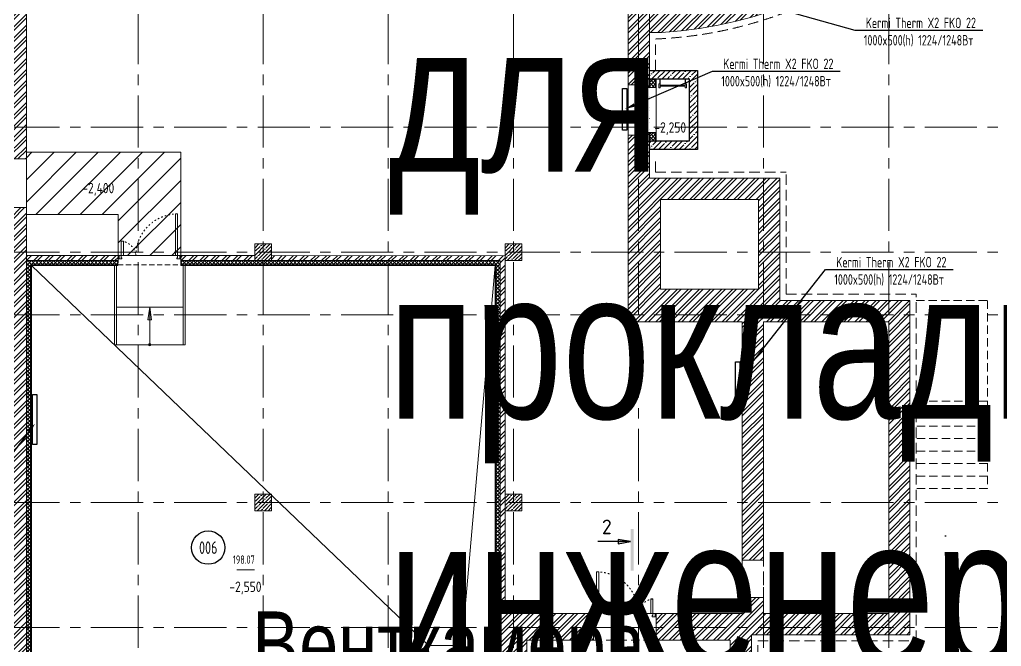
# Model space of a CAD drawing. Header units: millimetres. Extents: x -455656 to 9247092, y 0 to 412358.
# Drawn here: x -347015 to -323470, y 338803 to 353841 of the extents above; entities that cross this region are included whole.
import ezdxf
from ezdxf import colors
from ezdxf.entities.mleader import LeaderData, LeaderLine
from ezdxf.enums import TextEntityAlignment as Align
from ezdxf.math import Vec2, Vec3

# ---------------------------------------------------------------- set-up
doc = ezdxf.new("R2018")
doc.units = ezdxf.units.MM
doc.header["$MEASUREMENT"] = 0
for name, pattern in [('ACAD_ISO03W100', [30, 12, -18]), ('ADSK_Штриховая_ш2 п1', [3, 2, -1]), ('CENTER', [2, 1.25, -0.25, 0.25, -0.25]), ('TRATTEGGIATA', [0.75, 0.5, -0.25])]:
    doc.linetypes.add(name, pattern=pattern)
doc.layers.get('0').update_dxf_attribs({"color": 250, "lineweight": 9})
for name, color, linetype, lineweight in [('1 этаж тонкие линии!', 250, 'Continuous', 0), ('АР_Навесной фасад', 147, 'Continuous', 5), ('АР_Номер помещения', 1, 'Continuous', 25), ('АР_Помещения_площадь', 19, 'Continuous', 9), ('АР_Разрезы', 175, 'Continuous', 9), ('АР_Сущ Несущая стена', 216, 'Continuous', 30), ('АР_Штриховка монолит', 250, 'Continuous', 9), ('подлога', 250, 'Continuous', 9), ('Радиаторы', 250, 'Continuous', 9), ('Радиаторы текст', 250, 'Continuous', 9), ('Специальное оборудование', 7, 'Continuous', 9), ('СТЕНЫ несущие ЛИДЕР', 7, 'Continuous', 30)]:
    doc.layers.add(name, color=color, linetype=linetype, lineweight=lineweight)
doc.layers.add('25. ЗАЛИВКА ЗОН', color=7, linetype='Continuous', lineweight=0, transparency=0.2)
doc.layers.add('АР_Названия помещений', color=124, linetype='Continuous', lineweight=5, plot=False)
doc.layers.add('АР_новое окно', color=155, linetype='Continuous')
doc.styles.add('ISOCPEUR', font='isocpeur.TTF', dxfattribs={"width": 0.7})
doc.styles.add('METRO-STYLE', font='isocpeur.TTF', dxfattribs={"width": 0.9, "oblique": 15})
doc.styles.get("Standard").update_dxf_attribs({"font": 'isocpeur.TTF'})
pattern_1 = [(45, (0, 247657.5), (-132.58252, 132.58252), []), (45, (88.39, 247657.5), (-132.58252, 132.58252), [])]
pattern_2 = [(45, (-1298418.67, 412480.3), (-132.58252, 132.58252), []), (45, (-1298330.29, 412480.3), (-132.58252, 132.58252), [])]

# ---------------------------------------------------------------- blocks, each defined once
blk = doc.blocks.new('A$C60573c2e')
at = {"layer": 'АР_Разрезы', "ltscale": 100}
h = blk.add_hatch(color=5, dxfattribs=at)
h.dxf.hatch_style = 1
h.paths.add_polyline_path([(20810, -37642), (20880, -37642), (20880, -36642), (20810, -36642)])
h.paths.add_polyline_path([(20509, -36993), (20810, -36942), (20509, -36942)])
h.paths.add_polyline_path([(20509, -36942), (20810, -36942), (20509, -36892)])
at = {"layer": 'АР_Разрезы', "color": 5, "lineweight": 25, "ltscale": 100}
for p, q in [((20810, -36942), (20509, -36892)), ((20509, -36892), (20509, -36993)), ((20509, -36993), (20810, -36942))]:
    blk.add_line(p, q, dxfattribs=at)
at = {"layer": 'АР_Разрезы', "color": 5, "lineweight": 25, "ltscale": 100, "elevation": 0}
blk.add_lwpolyline([(20810, -36942), (20026, -36942)], dxfattribs=at)
at = {"layer": 'АР_Разрезы', "color": 5, "lineweight": 25, "ltscale": 100, "insert": (20360, -36413), "char_height": 350, "width": 583.33, "attachment_point": 3, "style": 'METRO-STYLE'}
blk.add_mtext('{\\Q0;\\W1;2}', dxfattribs=at)
blk = doc.blocks.new('*U253')
at = {"layer": 'АР_новое окно', "lineweight": 20}
for p, q in [((0, 1210), (-70, 1210)), ((0, 0), (-70, 0))]:
    blk.add_line(p, q, dxfattribs=at)
at = {"layer": 'АР_новое окно'}
for p, q in [((-70, 1210), (-70, 0)), ((-70, 0), (-70, 1210)), ((0, 1210), (0, 0)), ((0, 1140), (-70, 1140)), ((-35, 1140), (-35, 70)), ((0, 70), (-70, 70))]:
    blk.add_line(p, q, dxfattribs=at)
blk = doc.blocks.new('*U270')
at = {"layer": 'АР_Номер помещения', "color": 7}
blk.add_circle((-21217, 600), 400, dxfattribs=at)
at = {"layer": 'АР_Помещения_площадь', "color": 7}
blk.add_line((-20106, 67), (-20529, 67), dxfattribs=at)
at = {"color": 7, "style": 'ISOCPEUR', "width": 0.7, "flags": 1}
blk.add_attdef('КАТЕГОРИЯ', (-499, -2092), '', height=250, dxfattribs=at)
at = {"layer": 'АР_Номер помещения', "color": 7, "style": 'ISOCPEUR', "width": 0.7}
blk.add_attdef('НОМЕР_ПОМЕЩЕНИЯ', text='', height=300, dxfattribs=at).set_placement((-21217, 600), align=Align.MIDDLE_CENTER)
at = {"layer": 'АР_Помещения_площадь', "color": 7, "lineweight": 30, "width": 0.7, "flags": 104}
blk.add_attdef('ИМЯ_ПОМЕЩЕНИЯ', text='', height=100, dxfattribs=at).set_placement((158, 1217), align=Align.MIDDLE_CENTER)
at = {"layer": 'АР_Помещения_площадь', "color": 7, "style": 'ISOCPEUR', "width": 0.7}
blk.add_attdef('ПЛОЩАДЬ_ПОМЕЩЕНИЯ', text='', height=200, dxfattribs=at).set_placement((-20101, 314), align=Align.MIDDLE_RIGHT)
blk = doc.blocks.new('*U272')
at = {"color": 7, "style": 'ISOCPEUR', "width": 0.7, "flags": 1}
blk.add_attdef('КАТЕГОРИЯ', (-499, -2092), '', height=250, dxfattribs=at)
at = {"layer": 'АР_Номер помещения', "color": 7, "style": 'ISOCPEUR', "width": 0.7}
blk.add_attdef('НОМЕР_ПОМЕЩЕНИЯ', text='', height=300, dxfattribs=at).set_placement((-11974, -849), align=Align.MIDDLE_CENTER)
at = {"layer": 'АР_Помещения_площадь', "color": 7, "lineweight": 30, "width": 0.7, "flags": 104}
blk.add_attdef('ИМЯ_ПОМЕЩЕНИЯ', text='', height=100, dxfattribs=at).set_placement((158, 1217), align=Align.MIDDLE_CENTER)
at = {"layer": 'АР_Помещения_площадь', "color": 7, "style": 'ISOCPEUR', "width": 0.7}
blk.add_attdef('ПЛОЩАДЬ_ПОМЕЩЕНИЯ', text='', height=200, dxfattribs=at).set_placement((-11648, -1851), align=Align.MIDDLE_RIGHT)
blk = doc.blocks.new('Полуторная_на лестницу')
for points in [[(75, 80), (75, 1080), (125, 1080), (125, 80)], [(1375, 430), (1375, 80), (1425, 80), (1425, 430)]]:
    blk.add_lwpolyline(points, close=True)
for points in [[(0, 0), (0, 80), (20, 80), (20, 0), (0, 0)], [(20, 80), (20, 0), (90, 0), (90, 30), (75, 30), (75, 80), (20, 80)], [(1480, 80), (1480, 0), (1410, 0), (1410, 30), (1425, 30), (1425, 80), (1480, 80)], [(1500, 0), (1500, 80), (1480, 80), (1480, 0), (1500, 0)]]:
    blk.add_lwpolyline(points)
at = {"linetype": 'ACAD_ISO03W100', "ltscale": 3}
for centre, radius, start, end in [((75, 80), 1000, 0, 90), ((1465, 40), 392, 95.9075, 174.0925)]:
    blk.add_arc(centre, radius, start, end, dxfattribs=at)
blk = doc.blocks.new('_DotSmall')
at = {"color": 0, "linetype": 'ByBlock', "const_width": 0.5}
blk.add_lwpolyline([(-0.0625, 0, 1), (0.0625, 0, 1)], format="xyb", close=True, dxfattribs=at)
blk = doc.blocks.new('*U507')
h = blk.add_hatch(color=256)
h.dxf.hatch_style = 1
edge = h.paths.add_edge_path()
edge.add_arc((0, 0), 27.6, 359.64, 719.64)
h = blk.add_hatch(color=256)
h.dxf.hatch_style = 1
h.paths.add_polyline_path([(599, -44), (599, 44), (899, 0)])
blk.add_line((899, 0), (0, 0))
blk.add_lwpolyline([(599, 44), (599, -44), (899, 0), (599, 44)])
blk.add_circle((0, 0), 27.6)
blk = doc.blocks.new('A$C3366e2cd')
at = {"layer": '25. ЗАЛИВКА ЗОН', "lineweight": 13, "ltscale": 500}
for points in [[(0, 1501), (-164, 1501), (-164, 1291), (0, 1291)], [(0, 1501), (-151, 1501), (-151, 1291), (0, 1291)], [(0, 0), (-164, 0), (-164, 210), (0, 210)], [(0, 0), (-151, 0), (-151, 210), (0, 210)]]:
    blk.add_lwpolyline(points, close=True, dxfattribs=at)
blk = doc.blocks.new('A$C997e44c0')
at = {"layer": '1 этаж тонкие линии!', "ltscale": 100, "transparency": 33554559}
h = blk.add_hatch(dxfattribs=at)
h.set_pattern_fill('ANSI37', scale=500, style=0)
h.set_pattern_definition([(45, (297279.57, -127860.68), (-44.194174, 44.194174), []), (135, (297279.57, -127860.68), (-44.194174, -44.194174), [])])
h.paths.add_polyline_path([(210, 151), (212, 0), (0, 0), (0, 151)])
h = blk.add_hatch(dxfattribs=at)
h.set_pattern_fill('ANSI37', scale=500, style=0)
h.set_pattern_definition([(45, (298572.07, -127860.68), (-44.194174, 44.194174), []), (135, (298572.07, -127860.68), (-44.194174, -44.194174), [])])
h.paths.add_polyline_path([(1503, 151), (1505, 0), (1292, 0), (1292, 151)])
at = {"layer": 'АР_Навесной фасад', "ltscale": 100, "rotation": 270}
blk.add_blockref('A$C3366e2cd', (0, 0), dxfattribs=at)
blk = doc.blocks.new('A$Ca06df97f')
at = {"layer": 'АР_Штриховка монолит', "ltscale": 100}
h = blk.add_hatch(dxfattribs=at)
h.set_pattern_fill('ANSI35', color=256, scale=700)
h.set_pattern_definition([(45, (159279.02, -58539.83), (-123.74369, 123.74369), []), (45, (159402.76, -58539.83), (-123.74369, 123.74369), [218.75, -43.75, 0, -43.75])])
h.paths.add_polyline_path([(447, -1232), (447, 270), (-512, 270), (-512, 470), (647, 470), (647, -1432), (-512, -1432), (-512, -1232)])
at = {"layer": 'АР_Сущ Несущая стена', "ltscale": 100, "elevation": -1}
for points in [[(-512, 470), (647, 470), (647, -1432), (-512, -1432)], [(-352, 270), (447, 270), (447, -1232), (-352, -1232)]]:
    blk.add_lwpolyline(points, dxfattribs=at)
at = {"layer": 'СТЕНЫ несущие ЛИДЕР', "ltscale": 100, "elevation": -1}
blk.add_lwpolyline([(-512, 270), (447, 270), (447, -1232), (-512, -1232)], dxfattribs=at)
blk = doc.blocks.new('A$C2f68ead5')
at = {"layer": 'Специальное оборудование'}
for p, q in [((-22, 112), (-22, 121)), ((-22, 121), (32, 121)), ((23, 112), (-22, 112)), ((32, 0), (0, 0)), ((0, 0), (0, -97)), ((23, 0), (23, 112)), ((32, 121), (32, 0)), ((32, -97), (32, 0)), ((632, 121), (679, 121)), ((632, 0), (632, 121)), ((663, 0), (632, 0)), ((632, 0), (632, -97)), ((679, 112), (640, 112)), ((640, 112), (640, 0)), ((663, -97), (663, 0)), ((679, 121), (679, 112)), ((0, -97), (32, -97)), ((632, -32), (32, -32)), ((32, -58), (632, -58)), ((632, -97), (663, -97))]:
    blk.add_line(p, q, dxfattribs=at)

msp = doc.modelspace()

# ---------------------------------------------------------------- hatches: boundary and pattern name
at = {"layer": 'подлога', "ltscale": 100}
h = msp.add_hatch(dxfattribs=at)
h.set_pattern_fill('ANSI32', color=256, scale=500)
h.set_pattern_definition(pattern_2)
h.paths.add_polyline_path([(-328782.2, 350033.2), (-329292.2, 349523.2), (-329292.2, 347373.2), (-331012, 347373.2), (-331012, 346593.2), (-329682, 346593.2), (-329682, 340872.9), (-329172.1, 340872.9), (-329172.1, 346593.2), (-326172.1, 346593.2), (-326172, 344814.6), (-325662, 344814.6), (-325662, 347103.3), (-328782.2, 347103.2)])
h.paths.add_polyline_path([(-329172.1, 354469), (-329172.1, 354258.2), (-329460.6, 354233), (-329502.7, 354359.5)], flags=16)
h.paths.add_polyline_path([(-329123.8, 354485.9), (-329039.5, 354232.9), (-329172.1, 354258.2), (-329172.1, 354469)], flags=16)
h.paths.add_polyline_path([(-329172.1, 354047.4), (-329377.9, 353979.5), (-329462.2, 354232.5), (-329172.1, 354258.2)], flags=16)
h.paths.add_polyline_path([(-329172.1, 354047.4), (-329172.1, 354258.2), (-329041.1, 354232.3), (-328999, 354105.8)], flags=16)
h.paths.add_polyline_path([(-332101.1, 352211.9), (-331912.2, 352211.9), (-331912.2, 351132), (-332101.1, 351132)], flags=17)
edge = h.paths.add_edge_path()
edge.add_line((-332422.2, 352276.9), (-332101.1, 352276.9))
edge.add_line((-332101.1, 352276.9), (-332101.1, 351067))
edge.add_line((-332101.1, 351067), (-332422.2, 351067))
edge.add_line((-332422.2, 351067), (-332422.2, 346593))
edge.add_line((-332422.2, 346593), (-331012, 346593.2))
edge.add_line((-331012, 346593.2), (-331012.1, 347373.1))
edge.add_line((-331012.1, 347373.1), (-331642.2, 347373.1))
edge.add_line((-331642.2, 347373.1), (-331642.2, 349523.2))
edge.add_line((-331642.2, 349523.2), (-329292.2, 349523.2))
edge.add_line((-329292.2, 349523.2), (-328782.2, 350033.2))
edge.add_line((-328782.2, 350033.2), (-331911.8, 350033.2))
edge.add_line((-331911.8, 350033.2), (-331912.2, 353533.4))
edge.add_line((-331912.2, 353533.4), (-331612.2, 353533.4))
edge.add_arc((-332173.8, 363263.2), 9745.9, 273.30362, 293.08077)
edge.add_arc((-332173.8, 363263.2), 9745.9, 293.08077, 323.72504)
edge.add_line((-324316.8, 357496.9), (-324909.5, 357550.9))
edge.add_arc((-332221.3, 363321.7), 9314.8, 273.74937, 321.7179, ccw=False)
edge.add_line((-331612.2, 354026.9), (-331912.2, 354026.9))
edge.add_line((-331912.2, 354026.9), (-331912.2, 354258.2))
edge.add_line((-331912.2, 354258.2), (-332422.2, 354258.2))
edge.add_line((-332422.2, 354258.2), (-332422.2, 352276.9))
h = msp.add_hatch(dxfattribs=at)
h.set_pattern_fill('ANSI32', color=256, scale=500)
h.set_pattern_definition(pattern_1)
h.paths.add_polyline_path([(-347492.2, 350497.9), (-346852.1, 350497.9), (-346852.1, 354508.2), (-347492.2, 353998.2)])
h.paths.add_polyline_path([(-347492.1, 336806.1), (-346852.1, 336806.1), (-346852.1, 349332.9), (-347492.2, 349332.9)])
h.paths.add_polyline_path([(-346852.1, 335596.1), (-347492.1, 335596.1), (-347492.1, 331356), (-346852.1, 331356)])
at = {"layer": 'подлога', "ltscale": 500, "true_color": 0xed1f24}
h = msp.add_hatch(dxfattribs=at)
h.set_pattern_fill('ANSI31', color=240, scale=3000, angle=180, style=0)
h.set_pattern_definition([(225, (0, 247657.5), (265.16504, -265.16504), [])])
h.paths.add_polyline_path([(-346852.2, 350659), (-346852.2, 349161.5), (-344653.3, 349161.5), (-344653.3, 348178.2), (-343151.3, 348178.2), (-343151.3, 350659)])
at = {"layer": 'подлога', "ltscale": 100}
h = msp.add_hatch(dxfattribs=at)
h.set_pattern_fill('ANSI35', color=256, scale=500)
h.set_pattern_definition([(45, (-1298424.17, 388329.66), (-88.388348, 88.388348), []), (45, (-1298335.78, 388329.66), (-88.388348, 88.388348), [156.25, -31.25, 0, -31.25])])
h.paths.add_polyline_path([(-340972.1, 348458.2), (-341372.1, 348458.2), (-341372.1, 348058.2), (-340972.1, 348058.2)])
h = msp.add_hatch(dxfattribs=at)
h.set_pattern_fill('ANSI35', color=256, scale=500)
h.set_pattern_definition([(45, (-1292424.17, 388329.66), (-88.388348, 88.388348), []), (45, (-1292335.78, 388329.66), (-88.388348, 88.388348), [156.25, -31.25, 0, -31.25])])
h.paths.add_polyline_path([(-334972.1, 348458.2), (-335372.1, 348458.2), (-335372.1, 348058.2), (-334972.1, 348058.2)])
h = msp.add_hatch(dxfattribs=at)
h.set_pattern_fill('ANSI32', color=256, scale=500)
h.set_pattern_definition([(45, (-5, 247657.5), (-132.58252, 132.58252), []), (45, (83.39, 247657.5), (-132.58252, 132.58252), [])])
h.paths.add_polyline_path([(-344651.3, 348178.2), (-346857.2, 348178.2), (-346857.2, 348058.2), (-344651.3, 348058.2)])
h.paths.add_polyline_path([(-341377.1, 348178.2), (-343151.3, 348178.2), (-343151.3, 348098.2), (-343151.3, 348058.2), (-341377.1, 348058.2)])
at = {"layer": 'подлога', "ltscale": 500, "true_color": 0x000000}
h = msp.add_hatch(dxfattribs=at)
h.set_pattern_fill('ANSI37', color=18, scale=500, style=0)
h.set_pattern_definition([(45, (-39492.73, 332499.375), (-44.194174, 44.194174), []), (135, (-39492.73, 332499.375), (-44.194174, -44.194174), [])])
h.paths.add_polyline_path([(-343155.1, 347958.2), (-343155.1, 347945), (-344646.3, 347945), (-344646.3, 347958.2), (-346752.2, 347958.2), (-346752.2, 330443.2), (-341231.8, 330443.2), (-341231.8, 330949.9), (-335592.2, 330949.9), (-335592.2, 347958.2)], flags=17)
h.paths.add_polyline_path([(-346752.2, 336805.4), (-346752.2, 335596.1), (-346852.2, 335596.1), (-346852.2, 330343.2), (-341131.8, 330343.2), (-341131.8, 330849.9), (-335492.2, 330849.9), (-335492.2, 348058.2), (-343151.7, 348058.2), (-343151.7, 347945), (-344654.9, 347945), (-344654.9, 348058.2), (-346852.2, 348058.2), (-346852.2, 336805.4)])
at = {"layer": 'подлога', "ltscale": 100}
h = msp.add_hatch(dxfattribs=at)
h.set_pattern_fill('ANSI32', color=256, scale=500)
h.set_pattern_definition(pattern_1)
h.paths.add_polyline_path([(-335372.2, 348174.4), (-338172.1, 348176.2), (-338172.1, 348058.2), (-335492.2, 348058.2), (-335492.2, 346758.2), (-335372.2, 346758.2)])
h.paths.add_polyline_path([(-338172.1, 348176.2), (-340972.1, 348178), (-340972.1, 348058.2), (-338172.1, 348058.2)])
h.paths.add_polyline_path([(-335372.2, 346758.2), (-335492.2, 346758.2), (-335492.2, 342258.2), (-335372.2, 342258.2)])
h.paths.add_polyline_path([(-335372.2, 342258.2), (-335492.2, 342258.2), (-335492.2, 339593.2), (-335372.2, 339593.2)])
h = msp.add_hatch(dxfattribs=at)
h.set_pattern_fill('ANSI32', color=256, scale=500)
h.set_pattern_definition(pattern_2)
h.paths.add_polyline_path([(-325662, 344873.2), (-326172.1, 344873.2), (-326172.1, 339593.2), (-325662, 339593.2)])
h = msp.add_hatch(dxfattribs=at)
h.set_pattern_fill('ANSI35', color=256, scale=500)
h.set_pattern_definition([(45, (-1298424.17, 382329.66), (-88.388348, 88.388348), []), (45, (-1298335.78, 382329.66), (-88.388348, 88.388348), [156.25, -31.25, 0, -31.25])])
h.paths.add_polyline_path([(-340972.1, 342458.2), (-341372.1, 342458.2), (-341372.1, 342058.2), (-340972.1, 342058.2)])
h = msp.add_hatch(dxfattribs=at)
h.set_pattern_fill('ANSI35', color=256, scale=500)
h.set_pattern_definition([(45, (-1292424.17, 382329.66), (-88.388348, 88.388348), []), (45, (-1292335.78, 382329.66), (-88.388348, 88.388348), [156.25, -31.25, 0, -31.25])])
h.paths.add_polyline_path([(-334972.1, 342458.2), (-335372.1, 342458.2), (-335372.1, 342058.2), (-334972.1, 342058.2)])
h = msp.add_hatch(dxfattribs=at)
h.set_pattern_fill('ANSI32', color=256, scale=500)
h.set_pattern_definition(pattern_2)
h.paths.add_polyline_path([(-329581.1, 337483.3), (-329581.6, 337483.3)])
h.paths.add_polyline_path([(-329581.1, 337557.5), (-329462.2, 337557.5), (-329462.2, 339083.2), (-325662, 339083.2), (-325662, 339593.2), (-326172.1, 339593.2), (-329172, 339593.2), (-329172.1, 339972.8), (-329682, 339972.8), (-329682, 339593.2), (-331750.9, 339593.2), (-331750.9, 338953.2), (-329972.2, 338953.2), (-329972.2, 337488), (-329651.1, 337488)])
h = msp.add_hatch(dxfattribs=at)
h.set_pattern_fill('ANSI32', color=256, scale=500)
h.set_pattern_definition(pattern_2)
h.paths.add_polyline_path([(-335492.2, 330849.9), (-334852.2, 330849.9), (-334852.2, 338952.4), (-333250.9, 338953.6), (-333250.9, 339592.8), (-335492.2, 339593.2)])

# ---------------------------------------------------------------- linework, layer by layer
at = {"layer": 'подлога', "linetype": 'CENTER', "ltscale": 1000}
for p, q in [((-344172.1, 382020.7), (-344172.1, 326288.3)), ((-341172.1, 382020.7), (-341172.1, 326288.3)), ((-338172.1, 382020.7), (-338172.1, 326288.3)), ((-335172.1, 382020.7), (-335172.1, 326288.3)), ((-332172.1, 382020.7), (-332172.1, 326288.3)), ((-329172.1, 382020.7), (-329172.1, 326288.3)), ((-326172.1, 382020.7), (-326172.1, 326288.3)), ((-359305.8, 351258.2), (-276127.4, 351258.2)), ((-359305.8, 348258.2), (-276127.4, 348258.2)), ((-359305.8, 346758.2), (-276127.4, 346758.2)), ((-359305.8, 342258.2), (-276127.4, 342258.2)), ((-359305.8, 339258.2), (-276127.4, 339258.2))]:
    msp.add_line(p, q, dxfattribs=at)
at = {"layer": 'подлога', "ltscale": 100}
for p, q in [((-346852.2, 350497.9), (-346852.2, 354508.2)), ((-332422.2, 352276.9), (-332422.2, 354258.2)), ((-331912.2, 352211.9), (-331912.2, 354258.2)), ((-332031.1, 352276.9), (-332422.2, 352276.9)), ((-332031.1, 352276.9), (-332031.1, 352211.9)), ((-332031.1, 352211.9), (-331912.2, 352211.9)), ((-332422.2, 346593.2), (-332422.2, 351067)), ((-332031.1, 351067), (-332422.2, 351067)), ((-332031.1, 351132), (-332031.1, 351067)), ((-332031.1, 351132), (-331912.2, 351132)), ((-331912.2, 350033.2), (-331912.2, 351132)), ((-346852.2, 350497.9), (-347492.2, 350497.9)), ((-328782.2, 350033.2), (-331912.2, 350033.2)), ((-328782.2, 347103.2), (-328782.2, 350033.2)), ((-331642.2, 347373.2), (-331642.2, 349523.2)), ((-329292.2, 349523.2), (-331642.2, 349523.2)), ((-329292.2, 347373.2), (-329292.2, 349523.2)), ((-346852.2, 349332.9), (-347492.2, 349332.9)), ((-346852.2, 336934.2), (-346852.2, 349332.9)), ((-344740.8, 346041, -1.1), (-344740.8, 347938.2, -1.1)), ((-344690.8, 346041, -1.1), (-344690.8, 347938.2, -1.1)), ((-343096.2, 347939.1, -1.1), (-343096.2, 346041, -1.1)), ((-343046.2, 347939.1, -1.1), (-343046.2, 346041, -1.1)), ((-329901, 347373.2), (-331642.2, 347373.2)), ((-329292.2, 347373.2), (-329912, 347373.2)), ((-328782.2, 347103.2), (-325662, 347103.2)), ((-325662, 339083.2), (-325662, 347103.2)), ((-344690.1, 346940, -1.1), (-343095.4, 346940, -1.1)), ((-329912, 346593.2), (-332422.2, 346593.2)), ((-329912, 346593.2), (-329682, 346593.2)), ((-329172.1, 346593.2), (-326172, 346593.2)), ((-326172, 344723.1), (-326172, 346593.2)), ((-343046.2, 346041, -1.1), (-344740.8, 346041, -1.1)), ((-326172.1, 339593.2), (-326172, 344873.2)), ((-329682, 340872.9), (-329172, 340872.9)), ((-329682, 339972.8), (-329172, 339972.8)), ((-329682, 339593.2), (-329682, 339972.8)), ((-329172, 339593.2), (-329172, 339972.8)), ((-335492.2, 339593.2), (-333250.9, 339593.2)), ((-335492.2, 330849.9), (-335492.2, 339593.2)), ((-333250.9, 339593.2), (-333250.9, 338953.2)), ((-331750.9, 339593.2, 1.1), (-329682, 339593.2)), ((-331750.9, 339593.2, 1.1), (-331750.9, 338953.2, 1.1)), ((-329172, 339593.2), (-326172, 339593.2)), ((-329462.2, 337418.3), (-329462.2, 339083.2)), ((-329462.2, 339083.2), (-325662, 339083.2)), ((-334852.2, 338953.2), (-333250.9, 338953.2)), ((-334852.2, 330849.9), (-334852.2, 338953.2)), ((-331750.9, 338953.2, 1.1), (-329972.2, 338953.2)), ((-329972.2, 337483.3), (-329972.2, 338953.2))]:
    msp.add_line(p, q, dxfattribs=at)
at = {"layer": 'подлога', "linetype": 'TRATTEGGIATA', "ltscale": 500}
for p, q in [((-331764.4, 352622.5), (-331764.4, 353375.7)), ((-331764.5, 350183.3), (-331764.4, 350541.3)), ((-331764.5, 350183.2), (-328632.3, 350183.2)), ((-328634.5, 347253.3), (-328634.4, 350183.2)), ((-328634.5, 347253.3), (-325512.2, 347253.2)), ((-325514.2, 338933.2), (-325514.2, 347253.2)), ((-329682, 339972.8), (-329682, 340872.9)), ((-329172.1, 339972.8), (-329172.1, 340872.9)), ((-329312.2, 338933.4), (-325514.2, 338933.5)), ((-329312.1, 334456.9), (-329312.2, 338933.4))]:
    msp.add_line(p, q, dxfattribs=at)
at = {"layer": 'подлога'}
for p, q in [((-332422.2, 352276.9), (-332422.2, 351067)), ((-331748.3, 351132.4), (-331748.3, 352212.3))]:
    msp.add_line(p, q, dxfattribs=at)
at = {"layer": 'подлога', "color": 1, "ltscale": 100}
for p, q in [((-332422.2, 350938.7), (-332422.2, 346593.2)), ((-332422.2, 346593.2), (-331612, 346593.2))]:
    msp.add_line(p, q, dxfattribs=at)
at = {"layer": 'подлога', "linetype": 'Continuous', "ltscale": 100}
for p, q in [((-346852.2, 348178.2, -1.4), (-344651.3, 348178.2, -1.1)), ((-346852.2, 348058.2, -1.4), (-344651.3, 348058.2, -1.1)), ((-344651.3, 348058.2, -1.1), (-344651.3, 348178.2, -1.1)), ((-343151.3, 348178.2, -1.1), (-341372.1, 348178.2, 1.9)), ((-343151.3, 348058.2, -1.1), (-343151.3, 348178.2, -1.1)), ((-343151.3, 348058.2, -1.1), (-335492.2, 348058.2, -1.4)), ((-340972.1, 348178, 1.8), (-335372.2, 348174.4)), ((-335492.2, 348054.4), (-335492.2, 339593.2)), ((-335372.2, 348174.4), (-335372.2, 339593.2))]:
    msp.add_line(p, q, dxfattribs=at)
at = {"layer": 'подлога', "lineweight": 13, "ltscale": 500}
for p, q in [((-346732.2, 347938.2, -1.1), (-337209.2, 338820.6, -0.1)), ((-336407.6, 338820.6, -0.1), (-335612.2, 347938.2, -1.1))]:
    msp.add_line(p, q, dxfattribs=at)
at = {"layer": 'подлога', "linetype": 'TRATTEGGIATA', "lineweight": 13, "ltscale": 250}
msp.add_line((-344655.8, 347958.2, -1.4), (-343151.7, 347958.2, -1.4), dxfattribs=at)
at = {"layer": 'подлога', "linetype": 'ADSK_Штриховая_ш2 п1', "ltscale": 100}
for p, q in [((-325514.2, 347098.1), (-323800.2, 347098.1)), ((-323800.2, 347098.1), (-323800.2, 342588.2)), ((-323800.2, 344688.2), (-325514.2, 344688.2)), ((-323800.2, 344388.2), (-325514.2, 344388.2)), ((-323800.2, 344088.2), (-325514.2, 344088.2)), ((-323800.2, 343788.2), (-325514.2, 343788.2)), ((-323800.2, 343488.2), (-325514.2, 343488.2)), ((-323800.2, 343188.2), (-325514.2, 343188.2)), ((-323800.2, 342888.2), (-325514.2, 342888.2)), ((-323800.2, 342588.2), (-325514.2, 342588.2)), ((-333250.9, 339593.2), (-331750.9, 339593.2, 1.1)), ((-333250.9, 338953.2), (-331750.9, 338953.2, 1.1))]:
    msp.add_line(p, q, dxfattribs=at)
at = {"layer": 'подлога', "color": 242, "linetype": 'ByBlock', "lineweight": -2, "true_color": 0xcd2027}
msp.add_line((-324821.5, 341454.3), (-324795.5, 341454.3), dxfattribs=at)
at = {"layer": 'подлога', "ltscale": 100}
for points in [[(-331612.2, 353533.4), (-331912.2, 353533.4)], [(-331912.2, 352422.5), (-330953.8, 352422.5), (-330953.8, 350921.3), (-331912.2, 350921.3)], [(-346852.2, 350659), (-343151.3, 350659)], [(-329682, 340872.9), (-329682, 346593.2)], [(-329172.1, 340872.9), (-329172.1, 346593.2)]]:
    msp.add_lwpolyline(points, dxfattribs=at)
at = {"layer": 'подлога', "ltscale": 100, "elevation": -1.1}
msp.add_lwpolyline([(-343151.3, 350659), (-343151.3, 348178.2), (-343151.3, 348178.2), (-343151.3, 348178.2), (-344653.3, 348178.3), (-344653.3, 349161.5), (-346852.2, 349161.5), (-346852.2, 350543.5)], dxfattribs=at)
at = {"layer": 'подлога', "color": 18, "ltscale": 500, "true_color": 0x000000}
for points, elevation in [([(-346852.2, 349161.5), (-346852.2, 350659), (-343151.3, 350659), (-343151.3, 348178.2), (-344653.3, 348178.2), (-344653.3, 349161.5), (-346852.2, 349161.5)], -1.1), ([(-344653.9, 348058.2), (-344655.8, 347938.2), (-346732.2, 347938.2), (-346732.2, 336806.1)], -1.4), ([(-346732.2, 330463.2), (-341255.9, 330463.2), (-341247.7, 330975), (-335610.9, 330964.8), (-335612.2, 347938.2), (-343151.7, 347938.2), (-343151.7, 348058.2)], -1.4)]:
    msp.add_lwpolyline(points, dxfattribs=dict(at, elevation=elevation))
at = {"layer": 'подлога', "ltscale": 100}
for points in [[(-341372.1, 348458.2), (-340972.1, 348458.2), (-340972.1, 348058.2), (-341372.1, 348058.2)], [(-335372.1, 348458.2), (-334972.1, 348458.2), (-334972.1, 348058.2), (-335372.1, 348058.2)], [(-341372.1, 342458.2), (-340972.1, 342458.2), (-340972.1, 342058.2), (-341372.1, 342058.2)], [(-335372.1, 342458.2), (-334972.1, 342458.2), (-334972.1, 342058.2), (-335372.1, 342058.2)]]:
    msp.add_lwpolyline(points, close=True, dxfattribs=at)
at = {"layer": 'подлога', "color": 7, "ltscale": 100, "transparency": 33554559, "elevation": -1.1}
for points in [[(-343151.3, 347958.2), (-335592.2, 347958.2), (-335592.2, 330949.9), (-341231.8, 330949.9), (-341231.8, 330443.2), (-346752.2, 330443.2)], [(-346752.2, 336806.1), (-346752.2, 347958.2), (-344651.3, 347958.2)]]:
    msp.add_lwpolyline(points, dxfattribs=at)
at = {"layer": 'подлога', "lineweight": 13, "ltscale": 500}
msp.add_lwpolyline([(-337209.2, 338018.9), (-336407.6, 338018.9), (-336407.6, 338820.6), (-337209.2, 338820.6)], close=True, dxfattribs=at)
at = {"layer": 'подлога', "linetype": 'TRATTEGGIATA', "ltscale": 500}
msp.add_arc((-332173.8, 363263.2), 9895.9, 272.37128, 356.84302, dxfattribs=at)
at = {"layer": 'подлога', "ltscale": 100}
msp.add_arc((-332173.8, 363263.2), 9745.9, 273.30362, 355.91074, dxfattribs=at)
at = {"layer": 'Радиаторы', "color": 1, "lineweight": 30, "ltscale": 500}
for points in [[(-332452, 351187), (-332552, 351187), (-332552, 352187), (-332452, 352187)], [(-329842, 345628.5), (-329742, 345628.5), (-329742, 344628.5), (-329842, 344628.5)]]:
    msp.add_lwpolyline(points, close=True, dxfattribs=at)
at = {"layer": 'Радиаторы', "color": 1, "lineweight": 30, "ltscale": 500, "elevation": -0.5}
msp.add_lwpolyline([(-346602.2, 343643.7), (-346702.2, 343643.7), (-346702.2, 344843.7), (-346602.2, 344843.7)], close=True, dxfattribs=at)

# ---------------------------------------------------------------- block references
at = {"layer": 'подлога', "color": 31, "ltscale": 100, "true_color": 0xfecc66}
msp.add_blockref('A$C60573c2e', (-353172.1, 378258.2), dxfattribs=at)
msp.add_blockref('A$C60573c2e', (-353172.1, 378258.2), dxfattribs=at)
at = {"layer": 'подлога', "color": 7}
ref = msp.add_blockref('*U272', (-322053.1, 365875.8), dxfattribs=at)
lines = msp.add_mtext('\\W0.8000;Техническое помещение для прокладки инженерных коммуникаций', dxfattribs={"layer": 'АР_Названия помещений', "insert": (-338172.1, 365596.5), "char_height": 3554.348, "width": 926.94, "attachment_point": 1})
ref.add_attrib('ИМЯ_ПОМЕЩЕНИЯ', '', (-338172.1, 365596.5), dxfattribs={"flags": 104}).embed_mtext(lines)
at = {"layer": 'подлога', "lineweight": 13, "ltscale": 500}
for name, p in [('A$Ca06df97f', (-331400.5, 352152.9, 1.4)), ('A$C2f68ead5', (-331681.5, 352301.8))]:
    msp.add_blockref(name, p, dxfattribs=at)
at = {"layer": 'подлога', "xscale": -1}
for name, p in [('*U253', (-332101.1, 351067)), ('Полуторная_на лестницу', (-343151.3, 348098.2, -1.1))]:
    msp.add_blockref(name, p, dxfattribs=at)
at = {"layer": 'подлога', "lineweight": 13, "ltscale": 500}
for name, p, rotation in [('A$C997e44c0', (-331912.9, 352422.5), 270), ('A$C3366e2cd', (-331912.2, 352422.5), 180)]:
    msp.add_blockref(name, p, dxfattribs=dict(at, rotation=rotation))
at = {"layer": 'подлога', "ltscale": 100, "rotation": 89.99999999999997}
msp.add_blockref('*U507', (-343893.5, 346041, -1.1), dxfattribs=at)
at = {"layer": 'подлога', "color": 7}
ref = msp.add_blockref('*U270', (-321274.7, 340572, 2), dxfattribs=at)
ref.add_attrib('НОМЕР_ПОМЕЩЕНИЯ', '006', dxfattribs={"layer": 'АР_Номер помещения', "color": 7, "height": 300, "style": 'ISOCPEUR', "width": 0.7}).set_placement((-342491.5, 341172, 2), align=Align.MIDDLE_CENTER)
lines = msp.add_mtext('\\W0.8000;Венткамера', dxfattribs={"layer": 'АР_Названия помещений', "insert": (-341435.5, 339642), "char_height": 1576.782, "width": 926.94, "attachment_point": 1})
ref.add_attrib('ИМЯ_ПОМЕЩЕНИЯ', '', (-341435.5, 339642), dxfattribs={"flags": 104}).embed_mtext(lines)
ref.add_attrib('ПЛОЩАДЬ_ПОМЕЩЕНИЯ', '198.07', dxfattribs={"layer": 'АР_Помещения_площадь', "color": 7, "height": 200, "style": 'ISOCPEUR', "width": 0.7}).set_placement((-341376, 340885.6, 2), align=Align.MIDDLE_RIGHT)
at = {"layer": 'подлога'}
msp.add_blockref('Полуторная_на лестницу', (-333250.9, 339510.6), dxfattribs=at)

# ---------------------------------------------------------------- leaders
ml = msp.add_multileader_mtext('Standard', dxfattribs=at)
ml.set_content('{\\W0.8;-2,250}', color=256, style='ISOCPEUR')
ml.set_leader_properties(color=256, linetype='Continuous', lineweight=-1)
ml.set_arrow_properties(name='DOTSMALL')
ml.build(insert=Vec2(0, 0))
ml.multileader.update_dxf_attribs({"has_text_frame": 1, "text_left_attachment_type": 4, "text_right_attachment_type": 4, "dogleg_length": 100, "arrow_head_size": 180})
ctx = ml.context
ctx.base_point, ctx.char_height, ctx.arrow_head_size, ctx.landing_gap_size, ctx.plane_origin = Vec3(-336127.5, 364643.4, 0), 250, 180, 50, Vec3(-337174, 363586.3, 0)
ctx.left_attachment, ctx.right_attachment = 4, 4
notes = []
notes.append((ctx, [(0, (0, 0, 0), (0, 0), (1, 0), 1, [])]))
ctx.mtext.insert, ctx.mtext.width, ctx.mtext.defined_height, ctx.mtext.line_spacing_style, ctx.mtext.flow_direction = Vec3(-336077.5, 364976.7, 0), 769.989, 343.9, 2, 5
ml = msp.add_multileader_mtext('Standard', dxfattribs=at)
ml.set_content('{\\W0.8;-2,250}', color=256, style='ISOCPEUR')
ml.set_leader_properties(color=256, linetype='Continuous', lineweight=-1)
ml.set_arrow_properties(name='DOTSMALL')
ml.build(insert=Vec2(0, 0))
ml.multileader.update_dxf_attribs({"has_text_frame": 1, "text_left_attachment_type": 4, "text_right_attachment_type": 4, "dogleg_length": 100, "arrow_head_size": 180})
ctx = ml.context
ctx.base_point, ctx.char_height, ctx.arrow_head_size, ctx.landing_gap_size, ctx.plane_origin = Vec3(-331840.2, 351044.4), 250, 180, 50, Vec3(-332043.6, 349766.3)
ctx.left_attachment, ctx.right_attachment = 4, 4
notes.append((ctx, [(0, (0, 0, 0), (0, 0), (1, 0), 1, [])]))
ctx.mtext.insert, ctx.mtext.width, ctx.mtext.defined_height, ctx.mtext.line_spacing_style, ctx.mtext.flow_direction = Vec3(-331790.2, 351377.7), 769.989, 343.9, 2, 5
ml = msp.add_multileader_mtext('Standard', dxfattribs=at)
ml.set_content('{\\W0.8;-2,500}', color=256, style='ISOCPEUR')
ml.set_leader_properties(color=256, linetype='Continuous', lineweight=-1)
ml.set_arrow_properties(name='DOTSMALL')
ml.build(insert=Vec2(0, 0))
ml.multileader.update_dxf_attribs({"has_text_frame": 1, "text_left_attachment_type": 4, "text_right_attachment_type": 4, "dogleg_length": 100, "arrow_head_size": 180})
ctx = ml.context
ctx.base_point, ctx.char_height, ctx.arrow_head_size, ctx.landing_gap_size, ctx.plane_origin = Vec3(-348917.1, 349825.3), 250, 180, 50, Vec3(-348638.6, 349258.8)
ctx.left_attachment, ctx.right_attachment = 4, 4
notes.append((ctx, [(0, (0, 0, 0), (0, 0), (1, 0), 1, [])]))
ctx.mtext.insert, ctx.mtext.width, ctx.mtext.line_spacing_style, ctx.mtext.flow_direction = Vec3(-348867.1, 350158.6), 749.69, 2, 5
ml = msp.add_multileader_mtext('Standard', dxfattribs=at)
ml.set_content('{\\W0.8;-2,400}', color=256, style='ISOCPEUR')
ml.set_leader_properties(color=256, linetype='Continuous', lineweight=-1)
ml.set_arrow_properties(name='DOTSMALL')
ml.build(insert=Vec2(0, 0))
ml.multileader.update_dxf_attribs({"has_text_frame": 1, "text_left_attachment_type": 4, "text_right_attachment_type": 4, "dogleg_length": 100, "arrow_head_size": 180})
ctx = ml.context
ctx.base_point, ctx.char_height, ctx.arrow_head_size, ctx.landing_gap_size, ctx.plane_origin = Vec3(-345559.6, 349591.1), 250, 180, 50, Vec3(-345641, 348313)
ctx.left_attachment, ctx.right_attachment = 4, 4
notes.append((ctx, [(0, (0, 0, 0), (0, 0), (1, 0), 1, [])]))
ctx.mtext.insert, ctx.mtext.width, ctx.mtext.defined_height, ctx.mtext.line_spacing_style, ctx.mtext.flow_direction = Vec3(-345509.6, 349924.4), 769.989, 343.9, 2, 5
ml = msp.add_multileader_mtext('Standard', dxfattribs=at)
ml.set_content('{\\W0.8;-2,550}', color=256, style='ISOCPEUR')
ml.set_leader_properties(color=256, linetype='Continuous', lineweight=-1)
ml.set_arrow_properties(name='DOTSMALL')
ml.build(insert=Vec2(0, 0))
ml.multileader.update_dxf_attribs({"has_text_frame": 1, "text_left_attachment_type": 4, "text_right_attachment_type": 4, "dogleg_length": 100, "arrow_head_size": 180})
ctx = ml.context
ctx.base_point, ctx.char_height, ctx.arrow_head_size, ctx.landing_gap_size, ctx.plane_origin = Vec3(-342033.3, 340025.6), 250, 180, 50, Vec3(-342114.6, 338758)
ctx.left_attachment, ctx.right_attachment = 4, 4
notes.append((ctx, [(0, (0, 0, 0), (0, 0), (1, 0), 1, [])]))
ctx.mtext.insert, ctx.mtext.width, ctx.mtext.line_spacing_style, ctx.mtext.flow_direction = Vec3(-341983.3, 340358.9), 852.697, 2, 5
at = {"layer": 'Радиаторы текст'}
ml = msp.add_multileader_mtext('Standard', dxfattribs=at)
ml.set_content('\\A1; Kermi Therm X2 FKO 22\\P1000x500(h) 1224/1248Вт', color=256, style='ISOCPEUR')
ml.set_leader_properties()
ml.build(insert=Vec2(0, 0))
ml.multileader.update_dxf_attribs({"text_left_attachment_type": 6, "text_right_attachment_type": 6, "dogleg_length": 100, "arrow_head_size": 250})
ctx = ml.context
ctx.base_point, ctx.char_height, ctx.arrow_head_size, ctx.landing_gap_size, ctx.plane_origin = Vec3(-326810.5, 353587), 250, 250, 25, Vec3(-351740.5, 355099.1)
ctx.left_attachment, ctx.right_attachment, ctx.text_align_type = 6, 6, 1
notes.append((ctx, [(1, (1, 1, 0), (-326981, 353587), (1, 0), 170.5, [(1, [(-329875, 354408)], 0, [])])]))
ctx.mtext.insert, ctx.mtext.width, ctx.mtext.alignment, ctx.mtext.flow_direction = Vec3(-325455.5, 353887), 3601.774, 2, 5
ml = msp.add_multileader_mtext('Standard', dxfattribs=at)
ml.set_content('\\A1; Kermi Therm X2 FKO 22\\P1000x500(h) 1224/1248Вт', color=256, style='ISOCPEUR')
ml.set_leader_properties()
ml.build(insert=Vec2(0, 0))
ml.multileader.update_dxf_attribs({"text_left_attachment_type": 6, "text_right_attachment_type": 6, "dogleg_length": 100, "arrow_head_size": 250})
ctx = ml.context
ctx.base_point, ctx.char_height, ctx.arrow_head_size, ctx.landing_gap_size, ctx.plane_origin = Vec3(-330228.5, 352605.5), 250, 250, 25, Vec3(-380245, 350550.1)
ctx.left_attachment, ctx.right_attachment, ctx.text_align_type = 6, 6, 1
notes.append((ctx, [(1, (1, 1, 0), (-330399, 352605.5), (1, 0), 170.5, [(1, [(-332498, 351694.5)], 0, [])])]))
ctx.mtext.insert, ctx.mtext.width, ctx.mtext.alignment, ctx.mtext.flow_direction = Vec3(-328873.5, 352905.5), 3601.774, 2, 5
ml = msp.add_multileader_mtext('Standard', dxfattribs=at)
ml.set_content('\\A1; Kermi Therm X2 FKO 22\\P1000x500(h) 1224/1248Вт', color=256, style='ISOCPEUR')
ml.set_leader_properties()
ml.build(insert=Vec2(0, 0))
ml.multileader.update_dxf_attribs({"text_left_attachment_type": 6, "text_right_attachment_type": 6, "dogleg_length": 100, "arrow_head_size": 250})
ctx = ml.context
ctx.base_point, ctx.char_height, ctx.arrow_head_size, ctx.landing_gap_size, ctx.plane_origin = Vec3(-327518, 347847), 250, 250, 25, Vec3(-353733.3, 340423.9)
ctx.left_attachment, ctx.right_attachment, ctx.text_align_type = 6, 6, 1
notes.append((ctx, [(1, (1, 1, 0), (-327688.5, 347847), (1, 0), 170.5, [(1, [(-329802, 345159)], 0, [])])]))
ctx.mtext.insert, ctx.mtext.width, ctx.mtext.alignment, ctx.mtext.flow_direction = Vec3(-326163, 348147), 3779.462, 2, 5
ml = msp.add_multileader_mtext('Standard', dxfattribs=at)
ml.set_content('\\A1; Kermi Therm X2 FKO 22\\P1200x500(h) 1486/1503Вт', color=256, style='ISOCPEUR')
ml.set_leader_properties()
ml.build(insert=Vec2(0, 0))
ml.multileader.update_dxf_attribs({"text_left_attachment_type": 6, "text_right_attachment_type": 6, "dogleg_length": 100, "arrow_head_size": 250})
ctx = ml.context
ctx.base_point, ctx.char_height, ctx.arrow_head_size, ctx.landing_gap_size, ctx.plane_origin = Vec3(-351396, 341706.5, -0.5), 250, 250, 25, Vec3(-380166.5, 339651.1, -0.5)
ctx.left_attachment, ctx.right_attachment, ctx.text_align_type = 6, 6, 1
notes.append((ctx, [(0, (1, 1, 0), (-348515.5, 341706.5, -0.5), (-1, 0), 170.5, [(1, [(-346642, 344150, -0.5)], 0, [])])]))
ctx.mtext.insert, ctx.mtext.width, ctx.mtext.alignment, ctx.mtext.flow_direction = Vec3(-350041, 342006.5, -0.5), 3601.774, 2, 5
for ctx, leaders in notes:
    for number, flags, end, landing, length, lines in leaders:
        leader = LeaderData()
        leader.index, (leader.has_last_leader_line, leader.has_dogleg_vector, leader.attachment_direction) = number, flags
        leader.last_leader_point, leader.dogleg_vector, leader.dogleg_length = Vec3(end), Vec3(landing), length
        for number, points, colour, breaks in lines:
            line = LeaderLine()
            line.index, line.vertices, line.color, line.breaks = number, Vec3.list(points), colors.encode_raw_color(colour), breaks
            leader.lines.append(line)
        ctx.leaders.append(leader)

doc.saveas('drawing.dxf')
